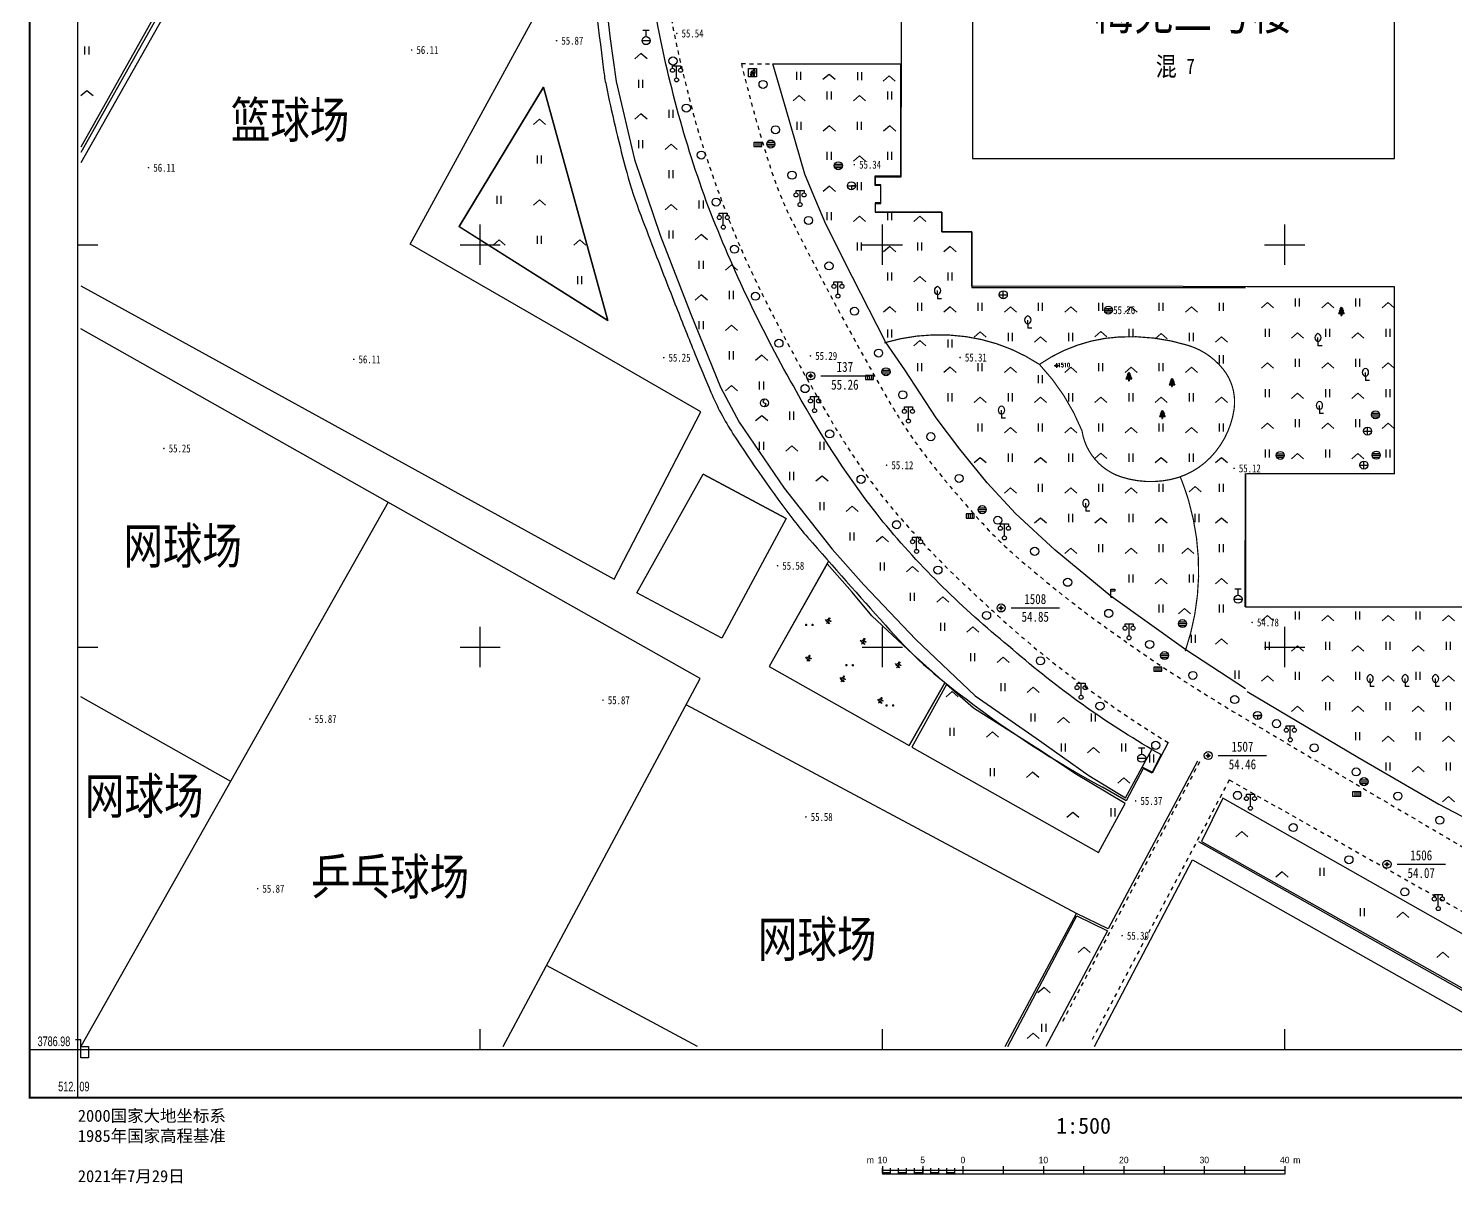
# Model space of a CAD drawing. Extents: x 512072 to 512366, y 3786952 to 3787255.
# Drawn here: x 512087.9 to 512265.2, y 3786959.3 to 3787102.9 of the extents above; entities that cross this region are included whole.
import ezdxf
from ezdxf.enums import TextEntityAlignment as Align

# ---------------------------------------------------------------- set-up
doc = ezdxf.new("R2010")
doc.units = 0
doc.header["$LTSCALE"] = 0.5
doc.header["$PDMODE"] = 34
doc.header["$PDSIZE"] = 0.3
doc.linetypes.add('X3', pattern=[5, 4, -1])
doc.linetypes.add('X6', pattern=[2, 1, -1])
doc.layers.get('0').update_dxf_attribs({"linetype": 'CONTINUOUS'})
for name, color, linetype in [('COMPONENT', 4, 'CONTINUOUS'), ('DLDW', 11, 'CONTINUOUS'), ('DLSS', 4, 'CONTINUOUS'), ('GCD', 1, 'CONTINUOUS'), ('JMD', 6, 'CONTINUOUS'), ('KZD', 1, 'CONTINUOUS'), ('TK', 7, 'CONTINUOUS'), ('ZBTZ', 3, 'CONTINUOUS'), ('ZDH', 1, 'CONTINUOUS')]:
    doc.layers.add(name, color=color, linetype=linetype)
doc.styles.add('HZ', font='rs.shx', dxfattribs={"width": 0.8, "bigfont": 'hztxt.shx'})
doc.styles.add('中等线体', font='')
doc.styles.add('宋体', font='')
doc.styles.add('正等线体', font='simhei.ttf')
doc.styles.add('等线体', font='simhei.ttf')
doc.styles.get('中等线体').set_extended_font_data('FZZhongDengXian-Z07S')
doc.styles.get('宋体').set_extended_font_data('SimSun')
doc.linetypes.add('444', pattern='A,4.5,[145,AAA.SHX,S=1,R=0,X=0,Y=1],4.5,-0.5,[146,AAA.SHX,S=1,R=0,X=0,Y=0],-0.5', length=10)
doc.linetypes.add('447', pattern='A,8,-1,[148,AAA.SHX,S=1,R=0,X=0,Y=0],-1', length=10)

# ---------------------------------------------------------------- blocks, each defined once
blk = doc.blocks.new('gcbj0118')
for p, q in [((-1, 2.9), (-1, 3.5)), ((-1, 3.5), (1, 3.5)), ((0, 0.5), (0, 3.5)), ((1, 3.5), (1, 2.9))]:
    blk.add_line(p, q)
for centre in [(-1, 2.4), (0, 0), (1, 2.4)]:
    blk.add_circle(centre, 0.5)
blk = doc.blocks.new('gcbj0305')
for points in [[(-1.01, 1.01), (1.01, 1.01), (1.01, -1.01), (-1.01, -1.01)], [(-0.47, 0.01), (-0.39, -0.06), (-0.31, 0.01), (-0.39, 0.09)], [(0.13, 0.3), (0.13, -0.79), (0.15, -0.85), (0.24, -0.85), (0.28, -0.8), (0.28, -0.15), (0.33, -0.15), (0.33, -0.8), (0.36, -0.85), (0.44, -0.85), (0.49, -0.8), (0.49, 0.3), (0.52, 0.3), (0.52, -0.11), (0.55, -0.14), (0.6, -0.14), (0.64, -0.09), (0.64, 0.43), (0.53, 0.54), (0.14, 0.54), (0.03, 0.45), (-0.06, 0.26), (-0.33, 0.26), (-0.36, 0.24), (-0.36, 0.18), (-0.34, 0.15), (-0.01, 0.14), (0.11, 0.31)], [(-0.4, -0.13), (-0.31, -0.2), (-0.25, -0.13), (-0.33, -0.06)], [(-0.4, -0.25), (-0.3, -0.25), (-0.3, -0.35), (-0.4, -0.35)]]:
    blk.add_lwpolyline(points, close=True)
blk.add_lwpolyline([(-0.6, -0.18), (-0.47, -0.82), (-0.21, -0.82), (-0.09, -0.16)])
blk.add_circle((0.3, 0.72), 0.128)
blk = doc.blocks.new('gcbj0113')
for p, q in [((-1, 0), (1, 0)), ((-0.8, 2.6), (0.8, 2.6)), ((0, 1), (0, 2.6))]:
    blk.add_line(p, q)
blk.add_circle((0, 0), 1)
blk = doc.blocks.new('gcbj0105')
for p, q in [((0, 1), (-0.38, 0.18)), ((-0.38, 0.18), (0.38, -0.18)), ((0, -1), (0.38, -0.18))]:
    blk.add_line(p, q)
blk.add_circle((0, 0), 1)
blk = doc.blocks.new('gcbj0213')
for p, q in [((0, 0), (0, 2)), ((0, 2), (1, 2)), ((1, 1.5), (0, 1.5)), ((0, 0), (0.5, 0)), ((1, 2), (1, 1.5))]:
    blk.add_line(p, q)
blk = doc.blocks.new('gcbj0110')
at = {"linetype": 'Continuous'}
for p, q in [((-1, 0), (1, 0)), ((1, 0), (0, 0)), ((0, 0), (0, -1))]:
    blk.add_line(p, q, dxfattribs=at)
blk.add_circle((0, 0), 1, dxfattribs=at)
blk = doc.blocks.new('gcbj0103')
for p, q in [((-1, 0), (1, 0)), ((-0.9, 0.43), (0.9, 0.43)), ((-0.88, -0.47), (0.88, -0.47))]:
    blk.add_line(p, q)
blk.add_circle((0, 0), 1)
blk = doc.blocks.new('gcbj0104')
for p, q in [((-0.5, 0.5), (-0.5, -0.5)), ((0, 0.5), (0, -0.5)), ((0.5, 0.5), (0.5, -0.5))]:
    blk.add_line(p, q)
blk.add_lwpolyline([(-1, 0.5), (-1, -0.5), (1, -0.5), (1, 0.5)], close=True)
blk = doc.blocks.new('gcbj0102')
for p, q in [((-1, 0), (1, 0)), ((0, -1), (0, 1))]:
    blk.add_line(p, q)
blk.add_circle((0, 0), 1)
blk = doc.blocks.new('*U49')
at = {"linetype": 'Continuous'}
for points in [[(-0.37, 1.06), (-0.71, 0.48), (-0.09, 0.48)], [(0.18, 1.52), (-0.53, 1.06), (0.37, 1.06)], [(-0.18, 1.52), (-0.53, 1.06), (0.18, 1.52)], [(0.37, 1.06), (-0.53, 1.06), (-0.37, 1.06)], [(0, 2.02), (-0.37, 1.52), (-0.18, 1.52)], [(-0.37, 1.06), (-0.09, 0.48), (0.09, 0.48)], [(-0.37, 1.06), (0.09, 0.48), (0.71, 0.48)], [(0.37, 1.06), (-0.37, 1.06), (0.71, 0.48)], [(0, 2.02), (-0.18, 1.52), (0.37, 1.52)], [(-0.18, 1.52), (0.18, 1.52), (0.37, 1.52)], [(0.09, 0.48), (-0.09, 0), (0.09, 0)], [(-0.09, 0.48), (-0.09, 0), (0.09, 0.48)], [(0.18, 1.52), (0.37, 1.06), (0.53, 1.06)]]:
    blk.add_solid(points, dxfattribs=at)
blk = doc.blocks.new('gcbj0401')
for p, q in [((-0.37, 1.06), (-0.71, 0.48)), ((-0.71, 0.48), (-0.09, 0.48)), ((-0.18, 1.52), (-0.53, 1.06)), ((-0.53, 1.06), (-0.37, 1.06)), ((0, 2.02), (-0.37, 1.52)), ((-0.37, 1.52), (-0.18, 1.52)), ((-0.09, 0.48), (-0.09, 0)), ((-0.09, 0), (0.09, 0)), ((0, 2.02), (0.37, 1.52)), ((0.09, 0.48), (0.09, 0)), ((0.09, 0.48), (0.71, 0.48)), ((0.18, 1.52), (0.53, 1.06)), ((0.18, 1.52), (0.37, 1.52)), ((0.37, 1.06), (0.71, 0.48)), ((0.37, 1.06), (0.53, 1.06))]:
    blk.add_line(p, q)
at = {"linetype": 'Continuous'}
blk.add_blockref('*U49', (0, 0), dxfattribs=at)
blk = doc.blocks.new('gc211')
for p, q in [((0, 0), (-1.5, -1.32)), ((1.5, -1.32), (0, 0))]:
    blk.add_line(p, q)
blk = doc.blocks.new('gc121')
for p, q in [((-0.5, -1), (-0.5, 1)), ((0.5, -1), (0.5, 1))]:
    blk.add_line(p, q)
blk = doc.blocks.new('gcbj0126')
for p, q in [((-0.88, 0.3), (-0.19, -0.57)), ((-0.34, 0.29), (-0.55, 0)), ((0.02, 0.23), (-0.34, 0.29)), ((0.08, 0.45), (-0.13, -0.29)), ((0.02, 0.23), (0.38, -0.06)), ((-0.13, -0.29), (-0.59, -0.71)), ((-0.19, -0.57), (0.01, -0.57)), ((-0.16, -0.62), (-0.19, -0.57)), ((0.06, -0.62), (-0.16, -0.62)), ((-0.14, -0.31), (0.21, -0.76)), ((0.01, -0.57), (0.06, -0.62))]:
    blk.add_line(p, q)
for centre, radius in [((-0.6, -0.05), 0.0751), ((0.13, 0.58), 0.145), ((0.43, -0.11), 0.0738)]:
    blk.add_circle(centre, radius)
blk = doc.blocks.new('gcbj0402')
blk.add_circle((0, 0), 1)
blk = doc.blocks.new('gc143')
for p, q in [((0, 1), (0, 2)), ((0, 1), (0, 0)), ((1, 0), (0, 0))]:
    blk.add_line(p, q)
for centre, start, end in [((0.225, 2), 102.68038, 257.31962), ((-0.225, 2), 282.68038, 77.31962)]:
    blk.add_arc(centre, 1.025, start, end)
blk = doc.blocks.new('gc163')
at = {"const_width": 0.3}
for points in [[(-0.95, 0, 1), (-0.65, 0, 1)], [(0.65, 0, 1), (0.95, 0, 1)]]:
    blk.add_lwpolyline(points, format="xyb", close=True, dxfattribs=at)
blk = doc.blocks.new('ac50tk')
for p, q in [((0, -12), (0, 512)), ((100, 195), (100, 205)), ((200, 195), (200, 205)), ((300, 195), (300, 205)), ((0, 200), (5, 200)), ((95, 200), (105, 200)), ((195, 200), (205, 200)), ((295, 200), (305, 200)), ((100, 95), (100, 105)), ((200, 95), (200, 105)), ((300, 95), (300, 105)), ((0, 100), (5, 100)), ((95, 100), (105, 100)), ((195, 100), (205, 100)), ((295, 100), (305, 100)), ((100, 0), (100, 5)), ((200, 0), (200, 5)), ((300, 0), (300, 5)), ((-12, 0), (512, 0))]:
    blk.add_line(p, q)
blk.add_lwpolyline([(-12, -12, 0.5, 0.5, 0), (-12, 512, 0.5, 0.5, 0), (512, 512, 0.5, 0.5, 0), (512, -12, 0.5, 0.5, 0)], format="xyseb", close=True)
blk = doc.blocks.new('GC200')
at = {"linetype": 'Continuous', "const_width": 0.2, "flags": 128}
blk.add_lwpolyline([(-0.1, 0, 1), (0.1, 0, 1)], format="xyb", close=True, dxfattribs=at)
blk = doc.blocks.new('gc257')
blk.add_circle((0, 0), 1)
blk.add_point((0, 0))

msp = doc.modelspace()

# ---------------------------------------------------------------- linework, layer by layer
at = {"linetype": 'Continuous'}
for p, q in [((512141.38, 3787078.27), (512151.88, 3787095.6)), ((512151.88, 3787095.6), (512159.86, 3787066.6)), ((512159.86, 3787066.6), (512141.35, 3787078.28)), ((512163.46, 3787032.76), (512171.71, 3787047.47)), ((512182.02, 3787041.97, 49.29), (512171.71, 3787047.47)), ((512187.31, 3787036.67, 58.05), (512179.92, 3787023.58)), ((512179.92, 3787023.58), (512197.33, 3787013.75)), ((512201.75, 3787021.57, 34.71), (512197.33, 3787013.75)), ((512094.39, 3786977.19), (512093.72, 3786977.19)), ((512094.39, 3786974.95), (512094.39, 3786977.19)), ((512094.39, 3786976.35), (512095.33, 3786976.35)), ((512095.33, 3786976.35), (512095.33, 3786974.95)), ((512095.33, 3786974.95), (512094.39, 3786974.95))]:
    msp.add_line(p, q, dxfattribs=at)
at = {"layer": 'DLDW', "linetype": 'Continuous', "flags": 128}
msp.add_lwpolyline([(512094.39, 3787070.91), (512105.3, 3787064.91), (512160.64, 3787034.46), (512171.42, 3787055.25), (512135.31, 3787076.06), (512152.94, 3787108.45), (512135.45, 3787118.32), (512154.26, 3787151.66), (512136.16, 3787160.16), (512094.39, 3787086.18)], dxfattribs=at)
at = {"layer": 'DLSS', "linetype": 'X6', "flags": 128}
for points in [[(512166.16, 3787159.82, 0.023119), (512164.7, 3787137.05, 0.035023), (512165.56, 3787121.26, 0.002163), (512167.79, 3787104.1, 0.018965), (512168.12, 3787102.16, 0.011786), (512170.27, 3787093.1, 0.016317), (512172.19, 3787086.65, 0.011428), (512174.6, 3787079.93, 0.013932), (512176.85, 3787074.53, 0.012656), (512179.89, 3787068.2, 0.008712), (512184.7, 3787059.2, 0.010278), (512188.55, 3787052.61, 0.014488), (512191.51, 3787048.07, 0.027015), (512196.18, 3787042.09, 0.020977), (512202.89, 3787034.99, 0.005651), (512203.54, 3787034.37, 0.000776), (512208.31, 3787029.94, 0.02537), (512217.09, 3787022.63, 0.022515), (512229.51, 3787014.12)], [(512176.47, 3787098.51, 0.019466), (512180.14, 3787085.38, 0.03857), (512182.74, 3787079, 0.014095), (512194.75, 3787056.67, 0.03751), (512200.11, 3787048.78, 0.016836), (512206.42, 3787041.38, 0.028497), (512210.53, 3787037.35, 0.024996), (512222.74, 3787027.72, 0.020464), (512238.66, 3787017.36, 0.000747), (512250.91, 3787010.11, 0.000596), (512266.28, 3787001.06, 0.001493), (512267.43, 3787000.39, 0.000276), (512271, 3786998.33)]]:
    msp.add_lwpolyline(points, format="xyb", dxfattribs=at)
at = {"layer": 'DLSS', "linetype": 'X6', "elevation": 55.4, "flags": 128}
msp.add_lwpolyline([(512176.47, 3787098.51), (512196.36, 3787098.47)], dxfattribs=at)
at = {"layer": 'DLSS', "linetype": 'X3', "const_width": 0.15, "flags": 128}
for points in [[(512194.23, 3787063.82, -0.107022), (512204.38, 3787064.58, -0.111746), (512213.51, 3787061.13, -0.094118), (512218.8, 3787052.88, 0.283907), (512223.7, 3787047.14, 0.132147), (512229.88, 3787046.84, 0.147598), (512234.75, 3787049.55, 0.157841), (512237.7, 3787055.54, 0.207264), (512236.34, 3787060.54, 0.150533), (512232.01, 3787063.49, 0.08945), (512223.38, 3787064.54, 0.069045), (512218.23, 3787063.52, 0.068554), (512213.51, 3787061.13)], [(512231.63, 3787025.49, 0.076996), (512233.29, 3787034.76, 0.076996), (512232.08, 3787044.1, 0.013195), (512231.58, 3787045.64, 0.013195), (512231.01, 3787047.16)]]:
    msp.add_lwpolyline(points, format="xyb", dxfattribs=at)
at = {"layer": 'DLSS', "linetype": 'X6', "flags": 128}
for points in [[(512233.42, 3787011.74), (512216.2, 3786979.13)], [(512237.1, 3787009.48), (512219.87, 3786976.87)], [(512237.1, 3787009.48), (512289.46, 3786979.95)]]:
    msp.add_lwpolyline(points, dxfattribs=at)
at = {"layer": 'JMD', "linetype": '444', "flags": 128}
for points in [[(512135.6, 3787160.59), (512094.39, 3787087.46)], [(512229.51, 3787014.12), (512227.53, 3787010.31), (512226.41, 3787010.91)], [(512233.29, 3787001.84), (512278.44, 3786976.35)]]:
    msp.add_lwpolyline(points, dxfattribs=at)
msp.add_lwpolyline([(512158.05, 3787159.91, 0.003349), (512156.5, 3787130.72, 0.032206), (512157.29, 3787114.87, 0.002156), (512159.34, 3787097.69, 0.019951), (512159.65, 3787095.84, 0.013553), (512162.03, 3787085.67, 0.024999), (512163.74, 3787080.27, 0.002775), (512165.59, 3787075.41, 0.001871), (512168.39, 3787068.22, 0.002762), (512170.7, 3787062.45, 0.003325), (512172.68, 3787057.69, 0.043409), (512175.42, 3787052.52, 0.01928), (512182.98, 3787041.75, 0.016907), (512184.69, 3787039.66, 0.003123), (512194.36, 3787028.74, 0.057894), (512204.4, 3787019.55, 0.039524), (512221.37, 3787008.58)], format="xyb", dxfattribs=at)
at = {"layer": 'JMD', "linetype": 'Continuous', "flags": 128}
for points in [[(512266.81, 3787030.94), (512239.1, 3787030.99), (512239.12, 3787047.57), (512257.62, 3787047.54), (512257.65, 3787070.76), (512205.09, 3787070.85), (512205.1, 3787077.6), (512201.38, 3787077.6), (512201.39, 3787080.06), (512193.12, 3787080.07), (512193.12, 3787081.15), (512193.8, 3787081.15), (512193.8, 3787083.44), (512193.14, 3787083.44), (512193.14, 3787084.46), (512196.33, 3787084.46), (512196.39, 3787118.96)], [(512220.35, 3786976.35), (512232.53, 3786999.55), (512273.62, 3786976.35)]]:
    msp.add_lwpolyline(points, dxfattribs=at)
for points in [[(512205.19, 3787117.13), (512205.19, 3787086.73), (512257.65, 3787086.73), (512257.65, 3787117.13)], [(512163.46, 3787032.76), (512171.71, 3787047.47), (512182.02, 3787041.97), (512174.04, 3787027.1)]]:
    msp.add_lwpolyline(points, close=True, dxfattribs=at)
at = {"layer": 'JMD', "linetype": '447', "flags": 128}
for points in [[(512146.85, 3786976.35), (512171.36, 3787022.1), (512094.39, 3787065.55)], [(512132.58, 3787043.99), (512094.39, 3786976.35)], [(512113, 3787009.31), (512094.39, 3787019.81)], [(512209.25, 3786976.35), (512218.1, 3786992.87), (512169.61, 3787018.84)], [(512233.14, 3787011.84), (512222.05, 3786990.97), (512218.1, 3786992.87)], [(512171.02, 3786976.35), (512152.24, 3786986.41)]]:
    msp.add_lwpolyline(points, dxfattribs=at)
at = {"layer": 'JMD', "linetype": '444', "elevation": 54.98, "flags": 128}
msp.add_lwpolyline([(512226.41, 3787010.91), (512224.28, 3787006.88), (512221.37, 3787008.58)], dxfattribs=at)
at = {"layer": 'KZD', "linetype": 'Continuous'}
for p, q in [((512186.33, 3787059.71, 55.26), (512192.33, 3787059.71, 55.26)), ((512209.99, 3787030.86, 54.84), (512215.99, 3787030.86, 54.84)), ((512235.74, 3787012.52, 54.45), (512241.74, 3787012.52, 54.45)), ((512257.96, 3786999.01, 54.06), (512263.96, 3786999.01, 54.06))]:
    msp.add_line(p, q, dxfattribs=at)
at = {"layer": 'TK', "linetype": 'Continuous'}
for p, q in [((512194, 3786961.5), (512194, 3786960.5)), ((512194, 3786960.62), (512194, 3786961.25)), ((512194, 3786961), (512244, 3786961)), ((512195, 3786960.62), (512195, 3786961.25)), ((512196, 3786960.62), (512196, 3786961.25)), ((512197, 3786960.62), (512197, 3786961.25)), ((512198, 3786960.62), (512198, 3786961.25)), ((512199, 3786961.5), (512199, 3786960.5)), ((512199, 3786960.62), (512199, 3786961.25)), ((512200, 3786960.62), (512200, 3786961.25)), ((512201, 3786960.62), (512201, 3786961.25)), ((512202, 3786960.62), (512202, 3786961.25)), ((512203, 3786960.62), (512203, 3786961.25)), ((512204, 3786961.5), (512204, 3786960.5)), ((512209, 3786961.5), (512209, 3786960.5)), ((512214, 3786961.5), (512214, 3786960.5)), ((512219, 3786961.5), (512219, 3786960.5)), ((512224, 3786961.5), (512224, 3786960.5)), ((512229, 3786961.5), (512229, 3786960.5)), ((512234, 3786961.5), (512234, 3786960.5)), ((512239, 3786961.5), (512239, 3786960.5)), ((512244, 3786961.5), (512244, 3786960.5))]:
    msp.add_line(p, q, dxfattribs=at)
at = {"layer": 'TK', "linetype": 'Continuous', "flags": 128}
for points in [[(512194, 3786960.62, 0.3, 0.3, 0), (512195, 3786960.62, 0.3, 0.3, 0)], [(512196, 3786960.62, 0.3, 0.3, 0), (512197, 3786960.62, 0.3, 0.3, 0)], [(512198, 3786960.62, 0.3, 0.3, 0), (512199, 3786960.62, 0.3, 0.3, 0)], [(512200, 3786960.62, 0.3, 0.3, 0), (512201, 3786960.62, 0.3, 0.3, 0)], [(512202, 3786960.62, 0.3, 0.3, 0), (512203, 3786960.62, 0.3, 0.3, 0)]]:
    msp.add_lwpolyline(points, format="xyseb", dxfattribs=at)
at = {"layer": 'TK', "linetype": 'Continuous', "const_width": 0.15, "flags": 128}
msp.add_lwpolyline([(512194, 3786960.5), (512244, 3786960.5)], dxfattribs=at)
at = {"layer": 'ZBTZ', "linetype": 'Continuous', "flags": 128}
for points in [[(512094.39, 3787104.47), (512128.15, 3787164.68), (512135.13, 3787160.77), (512094.39, 3787088.11)], [(512158.52, 3787115.85), (512160.15, 3787101.58), (512160.9, 3787096.29), (512163.18, 3787086.59), (512166.38, 3787077.19), (512170.18, 3787067.37), (512173.88, 3787058.32), (512176.18, 3787053.96), (512181.77, 3787045.75), (512187.75, 3787038.16), (512191.7, 3787033.72), (512198.17, 3787026.95), (512205.53, 3787019.93), (512213.11, 3787014.69), (512219.67, 3787010.04), (512224.22, 3787007.26), (512226.28, 3787011.08)], [(512239.12, 3787020.79), (512231.69, 3787025.67), (512222.4, 3787032.32), (512215.46, 3787038.04), (512210.54, 3787042.59), (512207.01, 3787046.4), (512203.62, 3787050.59), (512200.66, 3787054.5), (512196.77, 3787060.46), (512194.38, 3787063.95), (512190.26, 3787071.99), (512186.96, 3787078.56), (512185.25, 3787082.58), (512184.37, 3787084.77), (512182.03, 3787092.8), (512180.39, 3787098.5), (512196.26, 3787098.48), (512196.26, 3787084.52), (512193.07, 3787084.52), (512193.07, 3787083.41), (512193.77, 3787083.41), (512193.77, 3787081.2), (512193.09, 3787081.2), (512193.09, 3787080.06), (512201.39, 3787080.06), (512201.39, 3787077.6), (512205.1, 3787077.6), (512205.1, 3787070.71), (512239.12, 3787070.71)], [(512239.34, 3787047.57), (512257.65, 3787047.57), (512257.65, 3787070.76), (512239.34, 3787070.76)], [(512239.12, 3787047.57), (512239.12, 3787030.94)], [(512239.34, 3787020.47), (512253.08, 3787012.32), (512263.14, 3787006.49), (512273.29, 3787001.17), (512274.28, 3787003.28), (512274.28, 3787030.96), (512239.12, 3787030.94)], [(512286.62, 3786976.35), (512287.63, 3786978.13), (512236.31, 3787007.24), (512233.66, 3787001.85), (512278.96, 3786976.35)], [(512209.6, 3786976.35), (512218.16, 3786992.6), (512221.99, 3786990.73), (512214.32, 3786976.35)]]:
    msp.add_lwpolyline(points, dxfattribs=at)
msp.add_lwpolyline([(512227.46, 3787013.29, -0.048734), (512209.68, 3787026.15, -0.04995), (512194.1, 3787041.54, -0.041891), (512183.32, 3787057.77, -0.038027), (512172.39, 3787080.68, -0.045473), (512165.66, 3787105.58, -0.028103)], format="xyb", dxfattribs=at)
for points in [[(512151.88, 3787095.6), (512141.38, 3787078.27), (512159.86, 3787066.6)], [(512197.33, 3787013.75), (512201.75, 3787021.57), (512197.81, 3787025.07), (512192.67, 3787029.87), (512190.25, 3787032.84), (512187.13, 3787036.35), (512179.92, 3787023.58)], [(512201.97, 3787021.36), (512197.67, 3787013.58), (512220.87, 3787000.46), (512224.16, 3787006.56), (512217.93, 3787010.27), (512213.78, 3787013.05), (512205.31, 3787018.39)], [(512227.46, 3787013.29), (512228.66, 3787012.64), (512227.53, 3787010.47), (512226.28, 3787011.08)]]:
    msp.add_lwpolyline(points, close=True, dxfattribs=at)
at = {"layer": 'ZDH', "linetype": 'Continuous'}
msp.add_point((512215.66, 3787060.99, 55.31), dxfattribs=at)

# ---------------------------------------------------------------- block references
at = {"layer": 'COMPONENT', "linetype": 'Continuous', "xscale": 0.5, "yscale": 0.5}
for name, p in [('gcbj0113', (512164.62, 3787101.37)), ('gcbj0402', (512167.97, 3787098.84)), ('gcbj0118', (512168.41, 3787096.49)), ('gcbj0305', (512177.86, 3787097.39)), ('gcbj0402', (512179.16, 3787095.93)), ('gcbj0402', (512169.63, 3787092.99)), ('gcbj0402', (512180.71, 3787090.29)), ('gcbj0104', (512178.52, 3787088.45)), ('gcbj0103', (512180.12, 3787088.52, 55.48)), ('gcbj0402', (512171.48, 3787087.15)), ('gcbj0103', (512188.52, 3787085.82)), ('gcbj0402', (512182.76, 3787084.65)), ('gcbj0118', (512183.76, 3787080.99, 53.8)), ('gcbj0110', (512190.14, 3787083.33)), ('gcbj0402', (512173.33, 3787081.3)), ('gcbj0118', (512174.22, 3787078.19)), ('gcbj0402', (512184.81, 3787079.02)), ('gcbj0402', (512175.6, 3787075.45)), ('gcbj0402', (512187.36, 3787073.38)), ('gcbj0402', (512178.21, 3787069.61)), ('gcbj0118', (512188.47, 3787069.63, 109.21)), ('gcbj0102', (512209.02, 3787069.78)), ('gcbj0402', (512190.52, 3787067.74)), ('gcbj0103', (512222.08, 3787067.88, 55.26)), ('gcbj0401', (512251.03, 3787067.22)), ('gcbj0402', (512181.14, 3787063.76)), ('gcbj0402', (512193.52, 3787062.54)), ('gcbj0104', (512192.4, 3787059.52)), ('gcbj0103', (512194.44, 3787060.21, 55.26)), ('gcbj0401', (512224.62, 3787059.1)), ('gcbj0401', (512229.98, 3787058.37)), ('gcbj0402', (512184.38, 3787058.12)), ('gcbj0402', (512196.52, 3787057.35)), ('gcbj0105', (512179.34, 3787056.34, 55.89)), ('gcbj0118', (512185.56, 3787055.39)), ('gcbj0118', (512197.23, 3787054.09, 109.21)), ('gcbj0401', (512228.78, 3787054.4)), ('gcbj0103', (512255.28, 3787054.87)), ('gcbj0402', (512187.44, 3787052.49)), ('gcbj0402', (512200.02, 3787052.15)), ('gcbj0102', (512254.29, 3787052.84)), ('gcbj0103', (512243.44, 3787049.82, 55.36)), ('gcbj0102', (512253.83, 3787048.61)), ('gcbj0103', (512255.37, 3787049.85)), ('gcbj0402', (512191.34, 3787046.85)), ('gcbj0402', (512203.52, 3787046.96)), ('gcbj0103', (512206.39, 3787043.08, 55.06)), ('gcbj0402', (512195.76, 3787041.21)), ('gcbj0104', (512204.92, 3787042.29)), ('gcbj0402', (512208.33, 3787041.76)), ('gcbj0118', (512209.16, 3787039.56, 109.21)), ('gcbj0118', (512198.24, 3787037.89)), ('gcbj0402', (512212.92, 3787037.9)), ('gcbj0402', (512200.9, 3787035.57)), ('gcbj0402', (512217.02, 3787034.05)), ('gcbj0213', (512222.39, 3787032.19, 54.78)), ('gcbj0113', (512238.2, 3787031.95, 54.91)), ('gcbj0126', (512187.33, 3787029.27)), ('gcbj0402', (512206.95, 3787029.93)), ('gcbj0402', (512222.12, 3787030.19)), ('gcbj0103', (512231.3, 3787028.92)), ('gcbj0118', (512224.65, 3787027.15, 109.21)), ('gcbj0126', (512191.69, 3787026.71)), ('gcbj0402', (512227.21, 3787026.33)), ('gcbj0126', (512184.88, 3787024.62)), ('gcbj0126', (512196.03, 3787023.79)), ('gcbj0402', (512213.63, 3787024.29)), ('gcbj0103', (512229.06, 3787024.95, 54.64)), ('gcbj0126', (512189.14, 3787022.05)), ('gcbj0104', (512228.22, 3787023.26)), ('gcbj0402', (512232.58, 3787022.48)), ('gcbj0118', (512218.69, 3787019.76)), ('gcbj0126', (512193.82, 3787019.38)), ('gcbj0402', (512221.04, 3787018.66)), ('gcbj0402', (512237.78, 3787019.48)), ('gcbj0110', (512240.62, 3787017.5)), ('gcbj0402', (512242.97, 3787016.48)), ('gcbj0118', (512244.69, 3787014.47, 109.21)), ('gcbj0113', (512226.22, 3787012.19, 54.74)), ('gcbj0402', (512227.96, 3787013.79)), ('gcbj0402', (512247.67, 3787013.48)), ('gcbj0402', (512252.87, 3787010.48)), ('gcbj0103', (512253.85, 3787009.27, 54.24)), ('gcbj0402', (512238.13, 3787007.57)), ('gcbj0104', (512252.94, 3787007.74)), ('gcbj0402', (512258.06, 3787007.48)), ('gcbj0118', (512239.74, 3787005.97)), ('gcbj0402', (512263.26, 3787004.48)), ('gcbj0402', (512245.06, 3787003.57)), ('gcbj0402', (512251.98, 3786999.57)), ('gcbj0402', (512258.91, 3786995.57)), ('gcbj0118', (512263.08, 3786993.49, 54.04))]:
    msp.add_blockref(name, p, dxfattribs=at)
at = {"layer": 'GCD', "linetype": 'Continuous'}
ref = msp.add_blockref('GC200', (512168.44, 3787102.27, 55.54), dxfattribs=dict(at, xscale=0.5, yscale=0.5, zscale=0.5))
ref.add_attrib('height', '55.54', dxfattribs={"linetype": 'Continuous', "height": 1, "style": '正等线体', "width": 0.8}).set_placement((512169.04, 3787102.27, 55.54), align=Align.MIDDLE_LEFT)
ref = msp.add_blockref('GC200', (512135.49, 3787100.21, 56.11), dxfattribs=dict(at, xscale=0.5, yscale=0.5, zscale=0.5))
ref.add_attrib('height', '56.11', dxfattribs={"linetype": 'Continuous', "height": 1, "style": '正等线体', "width": 0.8}).set_placement((512136.09, 3787100.21, 56.11), align=Align.MIDDLE_LEFT)
ref = msp.add_blockref('GC200', (512153.5, 3787101.37, 55.87), dxfattribs=dict(at, xscale=0.5, yscale=0.5, zscale=0.5))
ref.add_attrib('height', '55.87', dxfattribs={"linetype": 'Continuous', "height": 1, "style": '正等线体', "width": 0.8}).set_placement((512154.1, 3787101.37, 55.87), align=Align.MIDDLE_LEFT)
ref = msp.add_blockref('GC200', (512102.79, 3787085.58, 56.11), dxfattribs=dict(at, xscale=0.5, yscale=0.5, zscale=0.5))
ref.add_attrib('height', '56.11', dxfattribs={"linetype": 'Continuous', "height": 1, "style": '正等线体', "width": 0.8}).set_placement((512103.39, 3787085.58, 56.11), align=Align.MIDDLE_LEFT)
ref = msp.add_blockref('GC200', (512190.51, 3787085.96, 55.34), dxfattribs=dict(at, xscale=0.5, yscale=0.5, zscale=0.5))
ref.add_attrib('height', '55.34', dxfattribs={"linetype": 'Continuous', "height": 1, "style": '正等线体', "width": 0.8}).set_placement((512191.11, 3787085.96, 55.34), align=Align.MIDDLE_LEFT)
ref = msp.add_blockref('GC200', (512222.08, 3787067.88, 55.26), dxfattribs=dict(at, xscale=0.5, yscale=0.5, zscale=0.5))
ref.add_attrib('height', '55.26', dxfattribs={"linetype": 'Continuous', "height": 1, "style": '正等线体', "width": 0.8}).set_placement((512222.68, 3787067.88, 55.26), align=Align.MIDDLE_LEFT)
ref = msp.add_blockref('GC200', (512128.29, 3787061.76, 56.11), dxfattribs=dict(at, xscale=0.5, yscale=0.5, zscale=0.5))
ref.add_attrib('height', '56.11', dxfattribs={"linetype": 'Continuous', "height": 1, "style": '正等线体', "width": 0.8}).set_placement((512128.89, 3787061.76, 56.11), align=Align.MIDDLE_LEFT)
ref = msp.add_blockref('GC200', (512166.82, 3787061.97, 55.25), dxfattribs=dict(at, xscale=0.5, yscale=0.5, zscale=0.5))
ref.add_attrib('height', '55.25', dxfattribs={"linetype": 'Continuous', "height": 1, "style": '正等线体', "width": 0.8}).set_placement((512167.42, 3787061.97, 55.25), align=Align.MIDDLE_LEFT)
ref = msp.add_blockref('GC200', (512185.05, 3787062.19, 55.29), dxfattribs=dict(at, xscale=0.5, yscale=0.5, zscale=0.5))
ref.add_attrib('height', '55.29', dxfattribs={"linetype": 'Continuous', "height": 1, "style": '正等线体', "width": 0.8}).set_placement((512185.65, 3787062.19, 55.29), align=Align.MIDDLE_LEFT)
ref = msp.add_blockref('GC200', (512203.65, 3787061.99, 55.31), dxfattribs=dict(at, xscale=0.5, yscale=0.5, zscale=0.5))
ref.add_attrib('height', '55.31', dxfattribs={"linetype": 'Continuous', "height": 1, "style": '正等线体', "width": 0.8}).set_placement((512204.25, 3787061.99, 55.31), align=Align.MIDDLE_LEFT)
ref = msp.add_blockref('GC200', (512104.7, 3787050.69, 55.25), dxfattribs=dict(at, xscale=0.5, yscale=0.5, zscale=0.5))
ref.add_attrib('height', '55.25', dxfattribs={"linetype": 'Continuous', "height": 1, "style": '正等线体', "width": 0.8}).set_placement((512105.3, 3787050.69, 55.25), align=Align.MIDDLE_LEFT)
ref = msp.add_blockref('GC200', (512194.52, 3787048.6, 55.12), dxfattribs=dict(at, xscale=0.5, yscale=0.5, zscale=0.5))
ref.add_attrib('height', '55.12', dxfattribs={"linetype": 'Continuous', "height": 1, "style": '正等线体', "width": 0.8}).set_placement((512195.12, 3787048.6, 55.12), align=Align.MIDDLE_LEFT)
ref = msp.add_blockref('GC200', (512237.7, 3787048.21, 55.12), dxfattribs=dict(at, xscale=0.5, yscale=0.5, zscale=0.5))
ref.add_attrib('height', '55.12', dxfattribs={"linetype": 'Continuous', "height": 1, "style": '正等线体', "width": 0.8}).set_placement((512238.3, 3787048.21, 55.12), align=Align.MIDDLE_LEFT)
ref = msp.add_blockref('GC200', (512180.96, 3787036.11, 55.58), dxfattribs=dict(at, xscale=0.5, yscale=0.5, zscale=0.5))
ref.add_attrib('height', '55.58', dxfattribs={"linetype": 'Continuous', "height": 1, "style": '正等线体', "width": 0.8}).set_placement((512181.56, 3787036.11, 55.58), align=Align.MIDDLE_LEFT)
ref = msp.add_blockref('GC200', (512239.95, 3787029.07, 54.78), dxfattribs=dict(at, xscale=0.5, yscale=0.5, zscale=0.5))
ref.add_attrib('height', '54.78', dxfattribs={"linetype": 'Continuous', "height": 1, "style": '正等线体', "width": 0.8}).set_placement((512240.55, 3787029.07, 54.78), align=Align.MIDDLE_LEFT)
ref = msp.add_blockref('GC200', (512159.27, 3787019.4, 55.87), dxfattribs=dict(at, xscale=0.5, yscale=0.5, zscale=0.5))
ref.add_attrib('height', '55.87', dxfattribs={"linetype": 'Continuous', "height": 1, "style": '正等线体', "width": 0.8}).set_placement((512159.87, 3787019.4, 55.87), align=Align.MIDDLE_LEFT)
ref = msp.add_blockref('GC200', (512122.84, 3787017.06, 55.87), dxfattribs=dict(at, xscale=0.5, yscale=0.5, zscale=0.5))
ref.add_attrib('height', '55.87', dxfattribs={"linetype": 'Continuous', "height": 1, "style": '正等线体', "width": 0.8}).set_placement((512123.44, 3787017.06, 55.87), align=Align.MIDDLE_LEFT)
ref = msp.add_blockref('GC200', (512225.47, 3787006.88, 55.37), dxfattribs=dict(at, xscale=0.5, yscale=0.5, zscale=0.5))
ref.add_attrib('height', '55.37', dxfattribs={"linetype": 'Continuous', "height": 1, "style": '正等线体', "width": 0.8}).set_placement((512226.07, 3787006.88, 55.37), align=Align.MIDDLE_LEFT)
ref = msp.add_blockref('GC200', (512184.49, 3787004.89, 55.58), dxfattribs=dict(at, xscale=0.5, yscale=0.5, zscale=0.5))
ref.add_attrib('height', '55.58', dxfattribs={"linetype": 'Continuous', "height": 1, "style": '正等线体', "width": 0.8}).set_placement((512185.09, 3787004.89, 55.58), align=Align.MIDDLE_LEFT)
ref = msp.add_blockref('GC200', (512116.35, 3786995.97, 55.87), dxfattribs=dict(at, xscale=0.5, yscale=0.5, zscale=0.5))
ref.add_attrib('height', '55.87', dxfattribs={"linetype": 'Continuous', "height": 1, "style": '正等线体', "width": 0.8}).set_placement((512116.95, 3786995.97, 55.87), align=Align.MIDDLE_LEFT)
ref = msp.add_blockref('GC200', (512223.79, 3786990.13, 55.3), dxfattribs=dict(at, xscale=0.5, yscale=0.5, zscale=0.5))
ref.add_attrib('height', '55.30', dxfattribs={"linetype": 'Continuous', "height": 1, "style": '正等线体', "width": 0.8}).set_placement((512224.39, 3786990.13, 55.3), align=Align.MIDDLE_LEFT)
at = {"layer": 'KZD', "linetype": 'Continuous', "xscale": 0.5, "yscale": 0.5}
for p in [(512185.08, 3787059.71, 55.26), (512208.74, 3787030.86, 54.84), (512234.49, 3787012.52, 54.45), (512256.71, 3786999.01, 54.06)]:
    msp.add_blockref('gc257', p, dxfattribs=at)
at = {"layer": 'TK', "linetype": 'Continuous', "xscale": 0.5, "yscale": 0.5}
msp.add_blockref('ac50tk', (512094, 3786976), dxfattribs=at)
at = {"layer": 'ZBTZ', "linetype": 'Continuous', "xscale": 0.5, "yscale": 0.5}
for name, p in [('gc121', (512095.14, 3787100.15)), ('gc211', (512163.99, 3787099.76)), ('gc121', (512183.6, 3787096.99)), ('gc211', (512187.36, 3787097.18)), ('gc121', (512191.2, 3787096.94)), ('gc211', (512194.85, 3787096.99)), ('gc211', (512095.14, 3787095.15)), ('gc121', (512163.99, 3787096.01)), ('gc121', (512187.4, 3787094.54)), ('gc121', (512194.9, 3787094.54)), ('gc211', (512183.65, 3787094.54)), ('gc211', (512191.15, 3787094.54)), ('gc211', (512151.38, 3787091.6)), ('gc211', (512163.99, 3787092.26)), ('gc121', (512167.74, 3787092.26)), ('gc121', (512183.65, 3787090.79)), ('gc121', (512191.15, 3787090.79)), ('gc211', (512187.4, 3787090.79)), ('gc211', (512194.9, 3787090.79)), ('gc121', (512163.99, 3787088.51)), ('gc211', (512167.74, 3787088.51)), ('gc121', (512151.38, 3787086.6)), ('gc121', (512187.4, 3787087.04)), ('gc211', (512191.15, 3787087.04)), ('gc121', (512194.9, 3787087.04)), ('gc121', (512167.74, 3787084.76)), ('gc211', (512187.4, 3787083.29)), ('gc121', (512191.15, 3787083.29)), ('gc121', (512146.38, 3787081.6)), ('gc211', (512151.38, 3787081.6)), ('gc211', (512167.74, 3787081.01)), ('gc121', (512171.49, 3787081.01)), ('gc121', (512187.4, 3787079.54)), ('gc211', (512191.15, 3787079.54)), ('gc121', (512194.9, 3787079.54)), ('gc211', (512198.65, 3787079.54)), ('gc121', (512167.74, 3787077.26)), ('gc211', (512171.49, 3787077.26)), ('gc211', (512146.38, 3787076.6)), ('gc121', (512151.38, 3787076.6)), ('gc211', (512156.38, 3787076.6)), ('gc121', (512191.15, 3787075.79)), ('gc211', (512194.9, 3787075.79)), ('gc121', (512198.65, 3787075.79)), ('gc211', (512202.4, 3787075.79)), ('gc121', (512171.49, 3787073.51)), ('gc121', (512156.38, 3787071.6)), ('gc211', (512175.24, 3787073.51)), ('gc121', (512194.9, 3787072.04)), ('gc211', (512198.65, 3787072.04)), ('gc121', (512202.4, 3787072.04)), ('gc121', (512175.24, 3787069.76)), ('gc143', (512200.86, 3787069.3)), ('gc211', (512171.49, 3787069.76)), ('gc211', (512194.9, 3787068.29)), ('gc121', (512198.65, 3787068.29)), ('gc211', (512202.4, 3787068.29)), ('gc121', (512206.15, 3787068.29)), ('gc211', (512209.9, 3787068.29)), ('gc121', (512213.65, 3787068.29)), ('gc211', (512217.4, 3787068.29)), ('gc121', (512221.15, 3787068.29)), ('gc211', (512224.9, 3787068.29)), ('gc121', (512228.65, 3787068.29)), ('gc211', (512232.4, 3787068.29)), ('gc121', (512236.15, 3787068.29)), ('gc211', (512241.84, 3787068.82)), ('gc121', (512245.59, 3787068.82)), ('gc211', (512249.34, 3787068.82)), ('gc121', (512253.09, 3787068.82)), ('gc211', (512256.84, 3787068.82)), ('gc121', (512171.49, 3787066.01)), ('gc143', (512212.07, 3787065.65)), ('gc211', (512175.24, 3787066.01)), ('gc121', (512194.9, 3787064.98)), ('gc211', (512206.15, 3787065.19)), ('gc121', (512209.9, 3787064.54)), ('gc121', (512217.4, 3787064.54)), ('gc211', (512221.15, 3787065.23)), ('gc121', (512224.9, 3787065.04)), ('gc211', (512228.65, 3787064.98)), ('gc121', (512232.4, 3787064.54)), ('gc121', (512241.84, 3787065.07)), ('gc211', (512245.59, 3787065.07)), ('gc143', (512248.13, 3787063.46)), ('gc121', (512249.34, 3787065.07)), ('gc211', (512253.09, 3787065.07)), ('gc121', (512256.84, 3787065.07)), ('gc211', (512198.65, 3787064.12)), ('gc121', (512202.4, 3787063.73)), ('gc211', (512213.65, 3787064.54)), ('gc211', (512236.15, 3787064.54)), ('gc121', (512175.24, 3787062.26)), ('gc211', (512178.99, 3787062.26)), ('gc121', (512198.65, 3787060.79)), ('gc121', (512206.15, 3787060.79)), ('gc121', (512221.15, 3787060.79)), ('gc121', (512228.65, 3787060.79)), ('gc121', (512236.15, 3787061.76)), ('gc211', (512241.84, 3787061.32)), ('gc121', (512245.59, 3787061.32)), ('gc211', (512249.34, 3787061.32)), ('gc121', (512253.09, 3787061.32)), ('gc211', (512256.84, 3787061.32)), ('gc211', (512202.4, 3787060.79)), ('gc211', (512209.9, 3787060.79)), ('gc121', (512213.65, 3787059.31)), ('gc211', (512217.4, 3787060.79)), ('gc211', (512224.9, 3787060.79)), ('gc211', (512232.4, 3787060.79)), ('gc143', (512254.02, 3787059.14)), ('gc211', (512175.24, 3787058.51)), ('gc121', (512178.99, 3787058.51)), ('gc121', (512241.84, 3787057.57)), ('gc121', (512249.34, 3787057.57)), ('gc121', (512256.84, 3787057.57)), ('gc121', (512202.4, 3787057.04)), ('gc211', (512206.15, 3787057.04)), ('gc143', (512208.8, 3787054.45)), ('gc121', (512209.9, 3787057.04)), ('gc211', (512213.65, 3787057.04)), ('gc121', (512217.4, 3787057.04)), ('gc211', (512221.15, 3787057.04)), ('gc121', (512224.9, 3787057.04)), ('gc211', (512228.65, 3787057.04)), ('gc121', (512232.4, 3787057.04)), ('gc211', (512236.15, 3787057.04)), ('gc211', (512245.59, 3787057.57)), ('gc143', (512248.31, 3787055.03)), ('gc211', (512253.09, 3787057.57)), ('gc211', (512178.99, 3787054.76)), ('gc121', (512182.74, 3787054.76)), ('gc121', (512245.59, 3787053.82)), ('gc121', (512253.09, 3787053.82)), ('gc121', (512206.15, 3787053.29)), ('gc211', (512209.9, 3787053.29)), ('gc121', (512213.65, 3787053.29)), ('gc211', (512217.4, 3787053.29)), ('gc121', (512221.15, 3787053.29)), ('gc211', (512224.9, 3787053.29)), ('gc121', (512228.65, 3787053.29)), ('gc211', (512232.4, 3787053.29)), ('gc121', (512236.15, 3787053.29)), ('gc211', (512241.84, 3787053.82)), ('gc211', (512249.34, 3787053.82)), ('gc211', (512256.84, 3787053.82)), ('gc121', (512178.99, 3787051.01)), ('gc211', (512182.74, 3787051.01)), ('gc121', (512186.49, 3787051.01)), ('gc121', (512241.84, 3787050.07)), ('gc121', (512249.34, 3787050.07)), ('gc121', (512256.84, 3787050.07)), ('gc211', (512206.15, 3787049.54)), ('gc121', (512209.9, 3787049.54)), ('gc211', (512213.65, 3787049.54)), ('gc121', (512217.4, 3787049.54)), ('gc211', (512221.15, 3787050.1)), ('gc121', (512224.9, 3787049.54)), ('gc211', (512228.65, 3787049.54)), ('gc121', (512232.4, 3787049.54)), ('gc211', (512236.15, 3787049.54)), ('gc211', (512245.59, 3787050.07)), ('gc211', (512253.09, 3787050.07)), ('gc121', (512182.74, 3787047.26)), ('gc211', (512186.49, 3787047.26)), ('gc211', (512209.9, 3787045.79)), ('gc121', (512213.65, 3787045.79)), ('gc211', (512217.4, 3787045.79)), ('gc121', (512221.15, 3787045.79)), ('gc211', (512224.9, 3787045.79)), ('gc121', (512228.65, 3787045.79)), ('gc211', (512232.86, 3787045.96)), ('gc121', (512236.15, 3787045.79)), ('gc121', (512186.49, 3787043.51)), ('gc211', (512190.24, 3787043.51)), ('gc143', (512219.29, 3787042.88)), ('gc211', (512213.65, 3787042.04)), ('gc121', (512217.4, 3787042.04)), ('gc211', (512221.15, 3787042.04)), ('gc121', (512224.9, 3787042.04)), ('gc211', (512228.65, 3787042.04)), ('gc121', (512233.11, 3787042.04)), ('gc211', (512236.15, 3787042.04)), ('gc121', (512190.24, 3787039.76)), ('gc211', (512193.99, 3787039.76)), ('gc211', (512217.4, 3787038.29)), ('gc121', (512221.15, 3787038.29)), ('gc211', (512224.9, 3787038.29)), ('gc121', (512228.65, 3787038.29)), ('gc211', (512231.97, 3787038.29)), ('gc121', (512236.15, 3787038.29)), ('gc121', (512193.99, 3787036.01)), ('gc211', (512197.74, 3787036.01)), ('gc121', (512224.9, 3787034.54)), ('gc211', (512228.65, 3787034.54)), ('gc121', (512232.4, 3787034.54)), ('gc211', (512236.15, 3787034.54)), ('gc121', (512197.74, 3787032.26)), ('gc211', (512201.49, 3787032.26)), ('gc121', (512228.65, 3787030.79)), ('gc121', (512236.15, 3787030.79)), ('gc211', (512231.53, 3787030.79)), ('gc211', (512241.84, 3787029.92)), ('gc121', (512245.59, 3787029.92)), ('gc211', (512249.34, 3787029.92)), ('gc121', (512253.09, 3787029.92)), ('gc211', (512256.84, 3787029.92)), ('gc121', (512260.59, 3787029.92)), ('gc211', (512264.34, 3787029.92)), ('gc163', (512184.92, 3787028.75)), ('gc121', (512201.49, 3787028.51)), ('gc211', (512205.24, 3787028.51)), ('gc121', (512232.65, 3787027.04)), ('gc211', (512236.15, 3787027.04)), ('gc121', (512241.84, 3787026.17)), ('gc211', (512245.59, 3787026.17)), ('gc121', (512249.34, 3787026.17)), ('gc211', (512253.09, 3787026.17)), ('gc121', (512256.84, 3787026.17)), ('gc211', (512260.59, 3787026.17)), ('gc121', (512264.34, 3787026.17)), ('gc121', (512205.24, 3787024.76)), ('gc211', (512208.99, 3787024.76)), ('gc163', (512189.92, 3787023.75)), ('gc121', (512238.09, 3787022.57)), ('gc211', (512241.84, 3787022.42)), ('gc121', (512245.59, 3787022.42)), ('gc211', (512249.34, 3787022.42)), ('gc121', (512253.09, 3787022.42)), ('gc143', (512254.6, 3787021.08)), ('gc211', (512256.84, 3787022.42)), ('gc143', (512258.95, 3787021.08)), ('gc121', (512260.59, 3787022.42)), ('gc143', (512262.73, 3787021.08)), ('gc211', (512264.34, 3787022.42)), ('gc211', (512202.67, 3787020.46)), ('gc121', (512208.99, 3787021.01)), ('gc211', (512212.74, 3787021.01)), ('gc163', (512194.92, 3787018.75)), ('gc211', (512245.59, 3787018.67)), ('gc121', (512249.34, 3787018.67)), ('gc211', (512253.09, 3787018.67)), ('gc121', (512256.84, 3787018.67)), ('gc211', (512260.59, 3787018.67)), ('gc121', (512264.34, 3787018.67)), ('gc121', (512212.74, 3787017.26)), ('gc211', (512216.49, 3787017.26)), ('gc121', (512220.24, 3787017.26)), ('gc121', (512202.67, 3787015.46)), ('gc211', (512207.67, 3787015.46)), ('gc121', (512253.09, 3787014.92)), ('gc121', (512260.59, 3787014.92)), ('gc121', (512216.49, 3787013.51)), ('gc211', (512220.24, 3787013.51)), ('gc121', (512223.99, 3787013.51)), ('gc211', (512256.84, 3787014.92)), ('gc211', (512264.34, 3787014.92)), ('gc121', (512227.47, 3787012.15)), ('gc121', (512256.84, 3787011.17)), ('gc121', (512264.34, 3787011.17)), ('gc121', (512207.67, 3787010.46)), ('gc211', (512212.67, 3787010.46)), ('gc211', (512223.99, 3787009.76)), ('gc211', (512260.59, 3787011.17)), ('gc211', (512264.34, 3787007.42)), ('gc211', (512217.67, 3787005.46)), ('gc121', (512222.67, 3787005.46)), ('gc211', (512238.66, 3787003.07)), ('gc211', (512243.66, 3786998.07)), ('gc121', (512248.66, 3786998.07)), ('gc121', (512253.66, 3786993.07)), ('gc211', (512258.66, 3786993.07)), ('gc211', (512219.08, 3786988.69)), ('gc211', (512263.66, 3786988.07)), ('gc211', (512214.08, 3786983.69)), ('gc211', (512212.73, 3786978.01)), ('gc121', (512214.08, 3786978.69))]:
    msp.add_blockref(name, p, dxfattribs=at)

# ---------------------------------------------------------------- texts
at = {"layer": 'JMD', "linetype": 'Continuous', "style": '等线体', "width": 0.8}
for s, p in [('梅苑三号楼', (512232.59, 3787105.05)), ('篮球场', (512120.38, 3787091.62)), ('网球场', (512107.03, 3787038.67)), ('网球场', (512102.25, 3787007.58)), ('乒乓球场', (512132.81, 3786997.53)), ('网球场', (512185.88, 3786989.79))]:
    msp.add_text(s, height=4.5, dxfattribs=at).set_placement(p, align=Align.MIDDLE)
at = {"layer": 'JMD', "linetype": 'Continuous', "style": '宋体', "width": 0.8}
msp.add_text('混', height=2.38, dxfattribs=at).set_placement((512230.57, 3787098.18), align=Align.MIDDLE_RIGHT)
at = {"layer": 'JMD', "linetype": 'Continuous', "style": '正等线体', "width": 0.8}
msp.add_text('7', height=1.91, dxfattribs=at).set_placement((512231.77, 3787098.18), align=Align.MIDDLE_LEFT)
at = {"layer": 'KZD', "linetype": 'Continuous', "style": '正等线体', "width": 0.8}
for s, p in [('I37', (512189.33, 3787060.81, 55.26)), ('55.26', (512189.33, 3787058.61, 55.26)), ('1508', (512212.99, 3787031.96, 54.84)), ('54.85', (512212.99, 3787029.76, 54.84)), ('1507', (512238.74, 3787013.62, 54.45)), ('54.46', (512238.74, 3787011.42, 54.45)), ('1506', (512260.96, 3787000.11, 54.06)), ('54.07', (512260.96, 3786997.91, 54.06))]:
    msp.add_text(s, height=1.25, dxfattribs=at).set_placement(p, align=Align.MIDDLE)
at = {"layer": 'TK', "linetype": 'Continuous', "style": '中等线体', "width": 0.7}
for s, p in [('3786.98', (512089, 3786977)), ('09', (512094.2, 3786971.38))]:
    msp.add_text(s, height=1.2, dxfattribs=at).set_placement(p, align=Align.MIDDLE_LEFT)
msp.add_text('512.', height=1.2, dxfattribs=at).set_placement((512093.75, 3786971.38), align=Align.MIDDLE_RIGHT)
at = {"layer": 'TK', "linetype": 'Continuous', "style": '宋体'}
for s, p in [('2000国家大地坐标系', (512094, 3786968.5)), ('1985年国家高程基准', (512094, 3786966)), ('2021年7月29日', (512094, 3786961))]:
    msp.add_text(s, height=1.5, dxfattribs=at).set_placement(p, align=Align.TOP_LEFT)
at = {"layer": 'TK', "linetype": 'Continuous'}
for s, height, style, p in [('1:500', 2, '宋体', (512219, 3786966.5)), ('m', 0.8, '中等线体', (512192.5, 3786962.25)), ('10', 0.8, '中等线体', (512194, 3786962.25)), ('5', 0.8, '中等线体', (512199, 3786962.25)), ('0', 0.8, '中等线体', (512204, 3786962.25)), ('10', 0.8, '中等线体', (512214, 3786962.25)), ('20', 0.8, '中等线体', (512224, 3786962.25)), ('30', 0.8, '中等线体', (512234, 3786962.25)), ('40', 0.8, '中等线体', (512244, 3786962.25)), ('m', 0.8, '中等线体', (512245.5, 3786962.25))]:
    msp.add_text(s, height=height, dxfattribs=dict(at, style=style)).set_placement(p, align=Align.MIDDLE)
at = {"layer": 'ZDH', "linetype": 'Continuous', "style": 'HZ', "width": 0.8}
msp.add_text('1510', height=0.5, dxfattribs=at).set_placement((512215.79, 3787060.8, 55.31))

doc.saveas('drawing.dxf')
